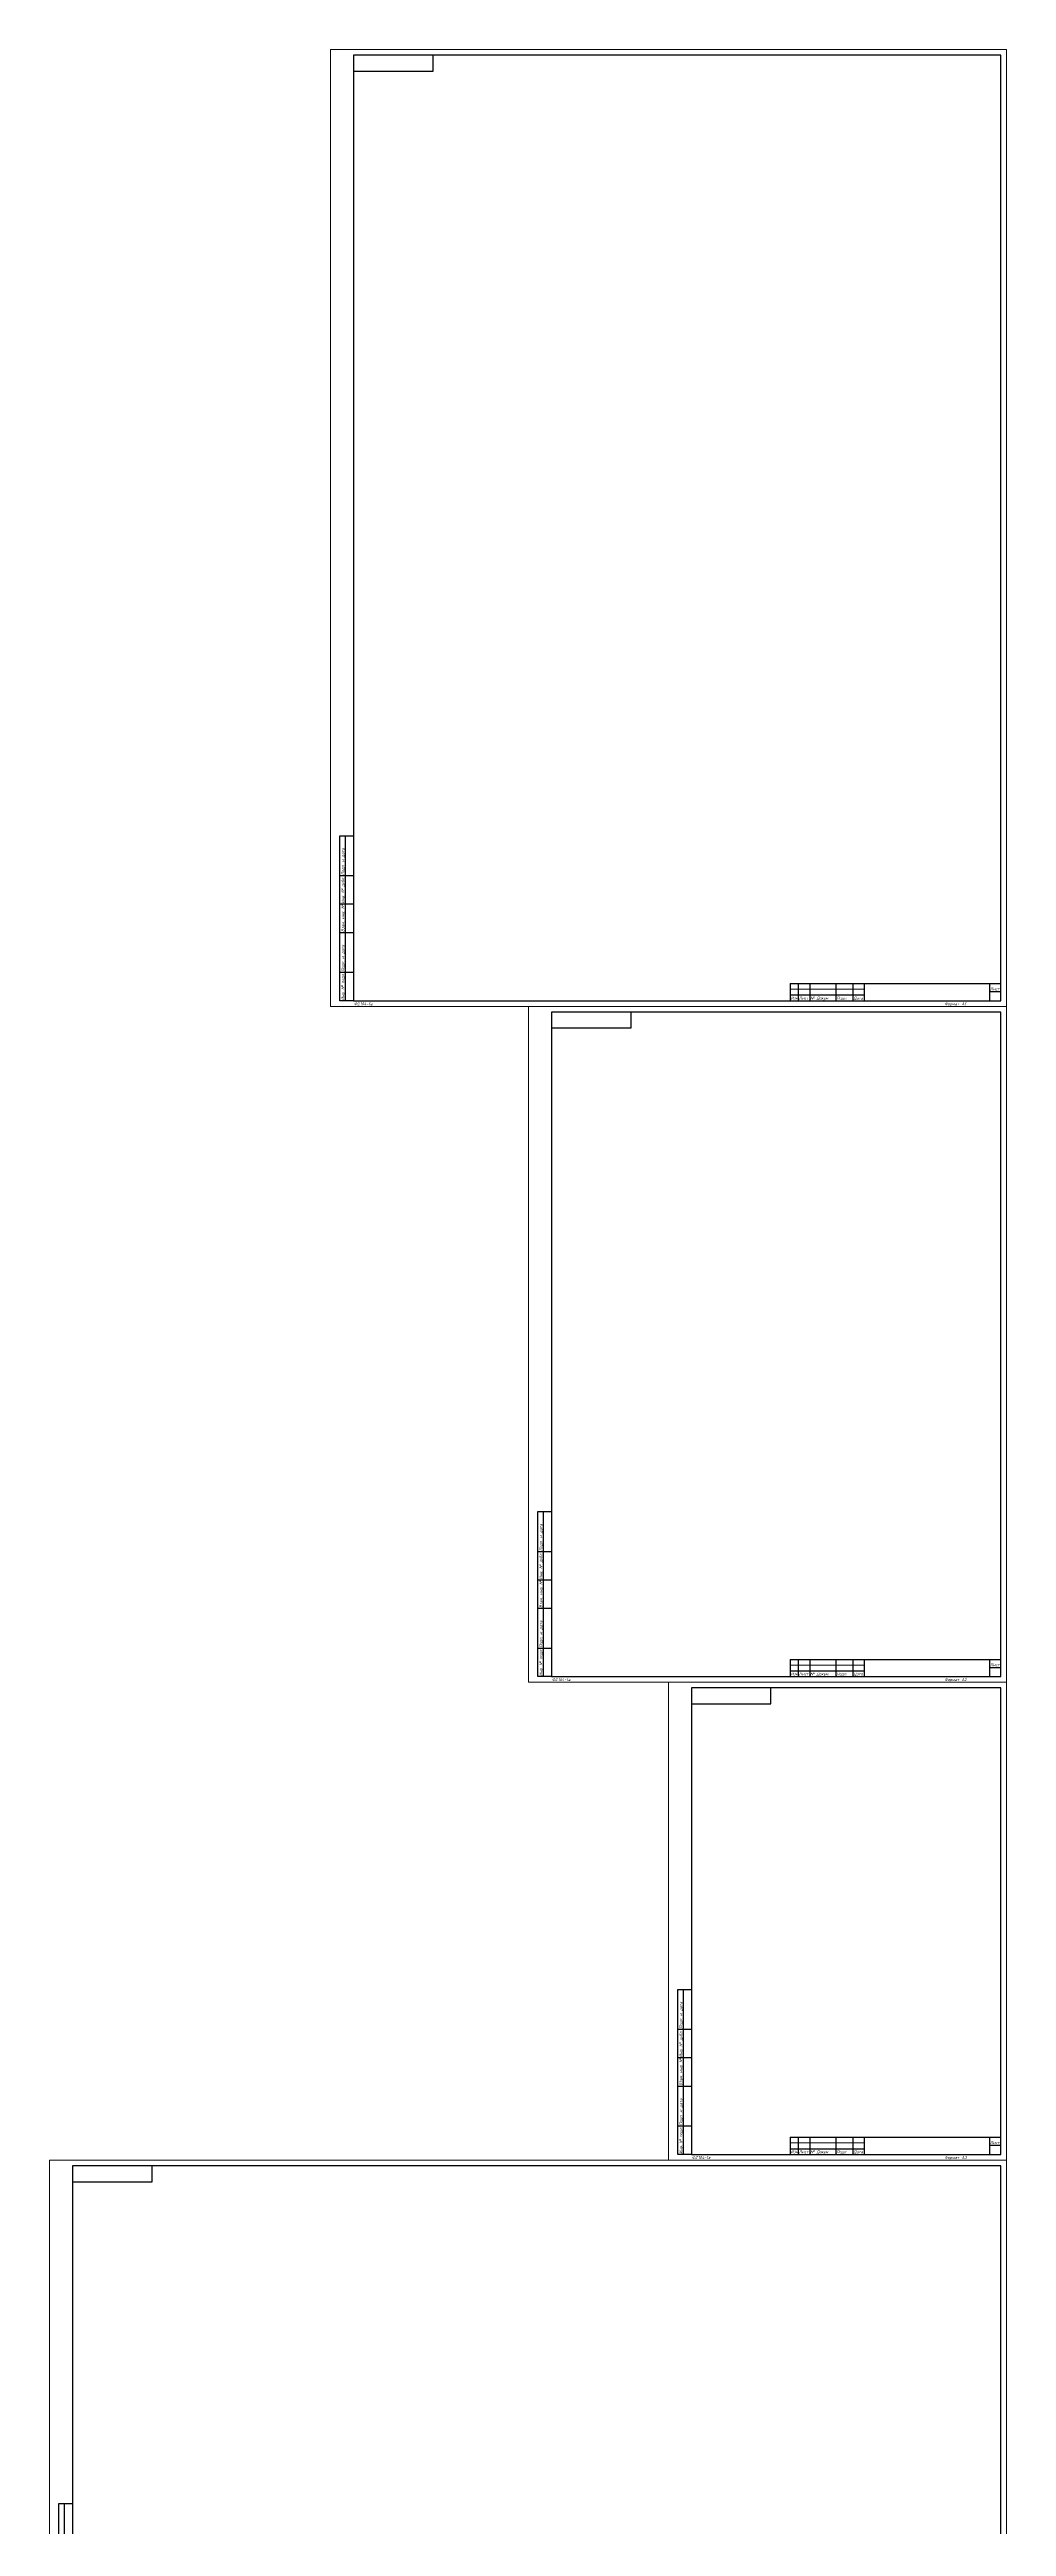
# Model space of a CAD drawing. Header units: millimetres. Extents: x 193 to 5157, y -4069 to 285.
# Drawn here: x 193 to 1034, y -1892 to 285 of the extents above; entities that cross this region are included whole.
import ezdxf
from ezdxf.enums import TextEntityAlignment as Align

# ---------------------------------------------------------------- set-up
doc = ezdxf.new("R2010")
doc.units = ezdxf.units.MM
doc.layers.add('4', color=4, linetype='Continuous', lineweight=15)
doc.layers.add('рамка', color=253, linetype='Continuous', lineweight=5)
doc.layers.add('Привязки', color=2, linetype='Continuous', lineweight=0, plot=False)
doc.styles.add('текст', font='isocpeui.ttf')

# ---------------------------------------------------------------- blocks, each defined once
blk = doc.blocks.new('*U63')
for p, q in [((90, 589), (90, 589)), ((90, 589), (90, 589)), ((90, 575), (90, 589)), ((90, 589), (90, 589)), ((90, 589), (90, 589)), ((90, 589), (90, 589)), ((20, 575), (90, 575)), ((8, 232), (8, 292)), ((8, 292), (20, 292)), ((13, 232), (13, 292)), ((8, 232), (20, 232)), ((8, 172), (8, 232)), ((13, 172), (13, 232)), ((8, 172), (20, 172)), ((8, 115), (8, 150)), ((8, 150), (20, 150)), ((13, 115), (13, 150)), ((8, 90), (8, 115)), ((8, 115), (20, 115)), ((13, 90), (13, 115)), ((8, 65), (8, 90)), ((8, 90), (20, 90)), ((13, 65), (13, 90)), ((8, 30), (8, 65)), ((8, 65), (20, 65)), ((13, 30), (13, 65)), ((651, 60), (836, 60)), ((651, 60), (651, 5)), ((658, 60), (658, 35)), ((668, 60), (668, 5)), ((691, 60), (691, 5)), ((706, 60), (706, 5)), ((716, 60), (716, 5)), ((716, 45), (836, 45)), ((786, 45), (786, 20)), ((801, 45), (801, 25)), ((818, 45), (818, 25)), ((836, 60), (836, 60)), ((836, 60), (836, 60)), ((8, 5), (8, 30)), ((8, 30), (20, 30)), ((13, 5), (13, 30)), ((651, 40), (716, 40)), ((651, 35), (716, 35)), ((786, 40), (836, 40)), ((786, 25), (836, 25)), ((806, 25), (806, 20)), ((20, 5), (8, 5)), ((716, 20), (836, 20)), ((786, 20), (786, 5))]:
    blk.add_line(p, q)
blk.add_lwpolyline([(20, 5), (836, 5), (836, 589), (20, 589)], close=True)
at = {"layer": '4'}
for p, q in [((651, 55), (716, 55)), ((651, 50), (716, 50)), ((651, 45), (716, 45)), ((651, 30), (716, 30)), ((651, 25), (716, 25)), ((791, 40), (791, 25)), ((796, 40), (796, 25)), ((651, 20), (716, 20)), ((651, 15), (716, 15)), ((651, 10), (716, 10))]:
    blk.add_line(p, q, dxfattribs=at)
at = {"layer": 'Привязки'}
blk.add_lwpolyline([(0, 0), (841, 0), (841, 594), (0, 594)], close=True, dxfattribs=at)
at = {"layer": 'рамка'}
blk.add_lwpolyline([(0, 594), (841, 594), (841, 0), (0, 0)], close=True, dxfattribs=at)
at = {"style": 'текст'}
for s, p in [('Перв. примен.', (12, 232.5)), ('Справ. №', (12, 172.5)), ('Подп. и дата', (12, 115.5)), ('Инв. № дубл.', (12, 90.5)), ('Взам. инв. №', (12, 65.5)), ('Подп. и дата', (12, 30.5)), ('Инв. № подл.', (12, 5.5))]:
    blk.add_text(s, height=2.5, rotation=90, dxfattribs=at).set_placement(p)
for s, height, p in [('Изм.', 2.5, (651.5, 36)), ('Разраб.', 2.5, (651.5, 31)), ('Пров.', 2.5, (651.5, 26)), ('Т.контр.', 2.5, (651.5, 21)), ('Лист', 2.5, (658.5, 36)), ('№ Докум.', 2.5, (668.5, 36)), ('Подп.', 2.5, (691.5, 36)), ('Дата', 2.5, (706.5, 36)), ('Лит.', 2.5, (786.5, 41)), ('Лист', 2.5, (786.5, 21)), ('Масса', 2.5, (801.5, 41)), ('Листов', 2.5, (806.5, 21)), ('Масштаб', 2.5, (818.5, 41)), ('Ф2.104-1а.', 0.005, (20, 5)), ('Ф2.104-1.', 2.5, (20.5, 1)), ('Утв.', 2.5, (651.5, 6)), ('Н.контр.', 2.5, (651.5, 11)), ('Формат', 2.5, (786.5, 1)), ('А1', 2.5, (801.5, 1)), ('А4', 0.025, (840.6, 0)), ('А3', 0.0125, (840.8, 0)), ('А2', 0.00833, (840.9, 0)), ('А0', 0.005, (840.9, 0))]:
    blk.add_text(s, height=height, dxfattribs=at).set_placement(p)
for tag, p, height in [('27', (90, 589), 0.00000522), ('28', (90, 589), 0.00000522), ('29', (90, 589), 0.00000522), ('ИЗМ4', (651.5, 56), 2.5), ('ИЗМ3', (651.5, 51), 2.5), ('ИЗМ2', (651.5, 46), 2.5), ('ЛИСТИЗМ4', (658.5, 56), 2.5), ('ЛИСТИЗМ3', (658.5, 51), 2.5), ('ЛИСТИЗМ2', (658.5, 46), 2.5), ('№ДОКУМИЗМ4', (668.5, 56), 2.5), ('№ДОКУМИЗМ3', (668.5, 51), 2.5), ('№ДОКУМИЗМ2', (668.5, 46), 2.5), ('ПОДПИЗМ4', (691.5, 56), 2.5), ('ПОДПИЗМ3', (691.5, 51), 2.5), ('ПОДПИЗМ2', (691.5, 46), 2.5), ('ДАТАИЗМ4', (706.5, 56), 2.5), ('ДАТАИЗМ3', (706.5, 51), 2.5), ('ДАТАИЗМ2', (706.5, 46), 2.5), ('ОБОЗНАЧЕНИЕ', (721, 51), 5), ('ИЗМ1', (651.5, 41), 2.5), ('ЛИСТИЗМ1', (658.5, 41), 2.5), ('№ДОКУМИЗМ1', (668.5, 41), 2.5), ('РАЗРАБ', (668.5, 31), 2.5), ('ПРОВ', (668.5, 26), 2.5), ('ТКОНТР', (668.5, 21), 2.5), ('ПОДПИЗМ1', (691.5, 41), 2.5), ('ДАТАИЗМ1', (706.5, 41), 2.5), ('ДАТАРАЗРАБ', (706.5, 31), 2.5), ('ДАТАПРОВ', (706.5, 26), 2.5), ('ДАТАТКОНТР', (706.5, 21), 2.5), ('ЛИСТОВ', (821.5, 21), 2.5), ('10', (651.5, 16), 2.5), ('УТВ', (668.5, 6), 2.5), ('НКОНТР', (668.5, 11), 2.5), ('11', (668.5, 16), 2.5), ('12', (691.5, 16), 2.5), ('ДАТАНКОНТР', (706.5, 11), 2.5), ('ДАТАУТВ', (706.5, 6), 2.5), ('13', (706.5, 16), 2.5)]:
    blk.add_attdef(tag, p, '', height=height, dxfattribs=at)
for tag, p, height, rotation in [('ОБОЗНАЧЕНИЕ-ВЕРХ', (85, 583), 3.5, 180), ('ПРИМЕНЯЕМОСТЬ', (19, 232.5), 2.5, 90), ('СПРАВ№', (19, 172.5), 2.5, 90), ('ДАТАУЧЁТАДУБЛ', (19, 115.5), 2.5, 90), ('ИНВ№ДУБЛ', (19, 90.5), 2.5, 90), ('ВЗАМИНВ№', (19, 65.5), 2.5, 90), ('ДАТАУЧЁТА', (19, 30.5), 2.5, 90), ('ИНВ№ПОДЛ', (19, 5.5), 2.5, 90)]:
    blk.add_attdef(tag, p, '', height=height, rotation=rotation, dxfattribs=at)
blk.add_attdef('30', text='', height=0.0000625, dxfattribs=at).set_placement((836, 60), align=Align.MIDDLE)
for tag, height, p in [('НАИМЕНОВАНИЕ1', 5, (751, 36)), ('НАИМЕНОВАНИЕ2', 3.5, (751, 31)), ('НАИМЕНОВАНИЕ3', 3.5, (751, 26)), ('НАИМЕНОВАНИЕ4', 2.5, (751, 21)), ('ЛИСТ', 2.5, (801.5, 21)), ('МАССА', 3.5, (809.5, 31)), ('МАСШТАБ', 3.5, (827, 31)), ('МАТЕРИАЛ2', 2.5, (751, 11)), ('МАТЕРИАЛ3', 2.5, (751, 6)), ('МАТЕРИАЛ1', 2.5, (751, 16)), ('ПРЕДПРИЯТИЕ', 3.5, (811, 11))]:
    blk.add_attdef(tag, text='', height=height, dxfattribs=at).set_placement(p, align=Align.CENTER)
for tag, p in [('ЛИТЕРА', (788.5, 31)), ('ЛИТЕРА2', (793.5, 31)), ('ЛИТЕРА3', (798.5, 31))]:
    blk.add_attdef(tag, text='', height=2.5, dxfattribs=at).set_placement(p, align=Align.RIGHT)
for tag, p in [('ИНДЕКС', (788.5, 31)), ('ИНДЕКС2', (793.5, 31)), ('ИНДЕКС3', (798.5, 31))]:
    blk.add_attdef(tag, text='', height=2.5, dxfattribs=at).set_placement(p, align=Align.TOP_LEFT)
blk = doc.blocks.new('*U61')
for p, q in [((90, 415), (90, 415)), ((90, 415), (90, 415)), ((90, 401), (90, 415)), ((90, 415), (90, 415)), ((90, 415), (90, 415)), ((90, 415), (90, 415)), ((20, 401), (90, 401)), ((20, 172), (20, 172)), ((20, 172), (20, 172)), ((20, 172), (20, 172)), ((20, 172), (20, 172)), ((20, 172), (20, 172)), ((20, 172), (20, 172)), ((20, 172), (20, 172)), ((8, 115), (8, 150)), ((8, 150), (20, 150)), ((13, 115), (13, 150)), ((8, 90), (8, 115)), ((8, 115), (20, 115)), ((13, 90), (13, 115)), ((8, 65), (8, 90)), ((8, 90), (20, 90)), ((13, 65), (13, 90)), ((8, 30), (8, 65)), ((8, 65), (20, 65)), ((13, 30), (13, 65)), ((8, 5), (8, 30)), ((8, 30), (20, 30)), ((13, 5), (13, 30)), ((20, 5), (8, 5)), ((107, 20), (292, 20)), ((107, 20), (107, 5)), ((107, 10), (172, 10)), ((107, 5), (172, 5)), ((114, 20), (114, 5)), ((124, 20), (124, 5)), ((147, 20), (147, 5)), ((162, 20), (162, 5)), ((172, 20), (172, 5)), ((282, 20), (282, 5)), ((282, 13), (292, 13)), ((292, 20), (292, 20)), ((292, 20), (292, 20)), ((292, 5), (292, 5)), ((292, 5), (292, 5)), ((292, 5), (292, 5)), ((292, 5), (292, 5)), ((292, 5), (292, 5)), ((292, 5), (292, 5)), ((292, 5), (292, 5))]:
    blk.add_line(p, q)
blk.add_lwpolyline([(20, 5), (292, 5), (292, 415), (20, 415)], close=True)
at = {"layer": '4'}
for p, q in [((107, 15), (172, 15)), ((292, 5), (292, 5)), ((292, 5), (292, 5)), ((292, 5), (292, 5)), ((292, 5), (292, 5)), ((292, 5), (292, 5)), ((292, 5), (292, 5)), ((292, 5), (292, 5)), ((292, 5), (292, 5)), ((292, 5), (292, 5))]:
    blk.add_line(p, q, dxfattribs=at)
at = {"layer": 'Привязки'}
blk.add_lwpolyline([(0, 0), (297, 0), (297, 420), (0, 420)], close=True, dxfattribs=at)
at = {"layer": 'рамка'}
blk.add_lwpolyline([(0, 420), (297, 420), (297, 0), (0, 0)], close=True, dxfattribs=at)
at = {"style": 'текст'}
for s, height, p in [('Справ. №', 0.0000208, (20, 172)), ('Перв. примен.', 0.0000208, (20, 172)), ('Подп. и дата', 2.5, (12, 115.5)), ('Инв. № дубл.', 2.5, (12, 90.5)), ('Взам. инв. №', 2.5, (12, 65.5)), ('Подп. и дата', 2.5, (12, 30.5)), ('Инв. № подл.', 2.5, (12, 5.5))]:
    blk.add_text(s, height=height, rotation=90, dxfattribs=at).set_placement(p)
for s, height, p in [('Ф2.104-1.', 0.005, (20, 5)), ('Ф2.104-1а.', 2.5, (20.5, 1)), ('Изм.', 2.5, (107.5, 6)), ('Лист', 2.5, (114.5, 6)), ('№ Докум.', 2.5, (124.5, 6)), ('Подп.', 2.5, (147.5, 6)), ('Дата', 2.5, (162.5, 6)), ('Формат', 2.5, (242.5, 1)), ('А3', 2.5, (257.5, 1)), ('Лист', 2.5, (282.5, 14)), ('Разраб.', 0.0000135, (292, 5)), ('Пров.', 0.0000135, (292, 5)), ('Т.контр.', 0.0000135, (292, 5)), ('Н.контр.', 0.0000135, (292, 5)), ('Утв.', 0.0000135, (292, 5)), ('Лит.', 0.0000135, (292, 5)), ('Масса', 0.0000135, (292, 5)), ('Масштаб', 0.0000135, (292, 5)), ('Листов', 0.0000135, (292, 5)), ('А4', 0.025, (296.6, 0)), ('А2', 0.00833, (296.9, 0)), ('А1', 0.00625, (296.9, 0)), ('А0', 0.005, (296.9, 0))]:
    blk.add_text(s, height=height, dxfattribs=at).set_placement(p)
for tag, p, height in [('27', (90, 415), 0.00000522), ('28', (90, 415), 0.00000522), ('29', (90, 415), 0.00000522), ('ИЗМ2', (107.5, 16), 2.5), ('ИЗМ1', (107.5, 11), 2.5), ('ЛИСТИЗМ2', (114.5, 16), 2.5), ('ЛИСТИЗМ1', (114.5, 11), 2.5), ('№ДОКУМИЗМ2', (124.5, 16), 2.5), ('№ДОКУМИЗМ1', (124.5, 11), 2.5), ('ПОДПИЗМ2', (147.5, 16), 2.5), ('ПОДПИЗМ1', (147.5, 11), 2.5), ('ДАТАИЗМ2', (162.5, 16), 2.5), ('ДАТАИЗМ1', (162.5, 11), 2.5), ('ОБОЗНАЧЕНИЕ', (177, 11), 5), ('РАЗРАБ', (292, 5), 0.0000135), ('ЛИСТОВ', (292, 5), 0.0000135), ('ПРОВ', (292, 5), 0.0000135), ('ТКОНТР', (292, 5), 0.0000135), ('НКОНТР', (292, 5), 0.0000135), ('УТВ', (292, 5), 0.0000135), ('10', (292, 5), 0.0000135), ('11', (292, 5), 0.0000135), ('12', (292, 5), 0.0000135), ('13', (292, 5), 0.0000135), ('ИЗМ3', (292, 5), 0.0000135), ('ЛИСТИЗМ3', (292, 5), 0.0000135), ('№ДОКУМИЗМ3', (292, 5), 0.0000135), ('ПОДПИЗМ3', (292, 5), 0.0000135), ('ДАТАИЗМ3', (292, 5), 0.0000135), ('ИЗМ4', (292, 5), 0.0000135), ('ЛИСТИЗМ4', (292, 5), 0.0000135), ('№ДОКУМИЗМ4', (292, 5), 0.0000135), ('ПОДПИЗМ4', (292, 5), 0.0000135), ('ДАТАИЗМ4', (292, 5), 0.0000135), ('ДАТАРАЗРАБ', (292, 5), 0.0000135), ('ДАТАПРОВ', (292, 5), 0.0000135), ('ДАТАТКОНТР', (292, 5), 0.0000135), ('ДАТАНКОНТР', (292, 5), 0.0000135), ('ДАТАУТВ', (292, 5), 0.0000135)]:
    blk.add_attdef(tag, p, '', height=height, dxfattribs=at)
for tag, p, height, rotation in [('ОБОЗНАЧЕНИЕ-ВЕРХ', (85, 409), 3.5, 180), ('ПРИМЕНЯЕМОСТЬ', (20, 172), 0.0000208, 90), ('СПРАВ№', (20, 172), 0.0000208, 90), ('ДАТАУЧЁТАДУБЛ', (19, 115.5), 2.5, 90), ('ИНВ№ДУБЛ', (19, 90.5), 2.5, 90), ('ВЗАМИНВ№', (19, 65.5), 2.5, 90), ('ДАТАУЧЁТА', (19, 30.5), 2.5, 90), ('ИНВ№ПОДЛ', (19, 5.5), 2.5, 90)]:
    blk.add_attdef(tag, p, '', height=height, rotation=rotation, dxfattribs=at)
for tag, height, p in [('ЛИСТ', 2.5, (287, 9)), ('НАИМЕНОВАНИЕ1', 0.000027, (292, 5)), ('НАИМЕНОВАНИЕ2', 0.0000189, (292, 5)), ('НАИМЕНОВАНИЕ3', 0.0000189, (292, 5)), ('НАИМЕНОВАНИЕ4', 0.0000135, (292, 5)), ('МАССА', 0.0000189, (292, 5)), ('МАСШТАБ', 0.0000189, (292, 5)), ('МАТЕРИАЛ1', 0.0000135, (292, 5)), ('МАТЕРИАЛ2', 0.0000135, (292, 5)), ('МАТЕРИАЛ3', 0.0000135, (292, 5)), ('ПРЕДПРИЯТИЕ', 0.0000189, (292, 5))]:
    blk.add_attdef(tag, text='', height=height, dxfattribs=at).set_placement(p, align=Align.CENTER)
blk.add_attdef('30', text='', height=0.0000625, dxfattribs=at).set_placement((292, 20), align=Align.MIDDLE)
for tag in ['ЛИТЕРА', 'ЛИТЕРА2', 'ЛИТЕРА3']:
    blk.add_attdef(tag, text='', height=0.0000135, dxfattribs=at).set_placement((292, 5), align=Align.RIGHT)
for tag in ['ИНДЕКС', 'ИНДЕКС2', 'ИНДЕКС3']:
    blk.add_attdef(tag, text='', height=0.0000135, dxfattribs=at).set_placement((292, 5), align=Align.TOP_LEFT)
blk = doc.blocks.new('*U60')
for p, q in [((90, 589), (90, 589)), ((90, 589), (90, 589)), ((90, 575), (90, 589)), ((90, 589), (90, 589)), ((90, 589), (90, 589)), ((90, 589), (90, 589)), ((20, 575), (90, 575)), ((20, 172), (20, 172)), ((20, 172), (20, 172)), ((20, 172), (20, 172)), ((20, 172), (20, 172)), ((20, 172), (20, 172)), ((20, 172), (20, 172)), ((20, 172), (20, 172)), ((8, 115), (8, 150)), ((8, 150), (20, 150)), ((13, 115), (13, 150)), ((8, 90), (8, 115)), ((8, 115), (20, 115)), ((13, 90), (13, 115)), ((8, 65), (8, 90)), ((8, 90), (20, 90)), ((13, 65), (13, 90)), ((8, 30), (8, 65)), ((8, 65), (20, 65)), ((13, 30), (13, 65)), ((8, 5), (8, 30)), ((8, 30), (20, 30)), ((13, 5), (13, 30)), ((20, 5), (8, 5)), ((230, 20), (415, 20)), ((230, 20), (230, 5)), ((230, 10), (295, 10)), ((230, 5), (295, 5)), ((237, 20), (237, 5)), ((247, 20), (247, 5)), ((270, 20), (270, 5)), ((285, 20), (285, 5)), ((295, 20), (295, 5)), ((405, 20), (405, 5)), ((405, 13), (415, 13)), ((415, 20), (415, 20)), ((415, 20), (415, 20)), ((415, 5), (415, 5)), ((415, 5), (415, 5)), ((415, 5), (415, 5)), ((415, 5), (415, 5)), ((415, 5), (415, 5)), ((415, 5), (415, 5)), ((415, 5), (415, 5))]:
    blk.add_line(p, q)
blk.add_lwpolyline([(20, 5), (415, 5), (415, 589), (20, 589)], close=True)
at = {"layer": '4'}
for p, q in [((230, 15), (295, 15)), ((415, 5), (415, 5)), ((415, 5), (415, 5)), ((415, 5), (415, 5)), ((415, 5), (415, 5)), ((415, 5), (415, 5)), ((415, 5), (415, 5)), ((415, 5), (415, 5)), ((415, 5), (415, 5)), ((415, 5), (415, 5))]:
    blk.add_line(p, q, dxfattribs=at)
at = {"layer": 'Привязки'}
blk.add_lwpolyline([(0, 0), (420, 0), (420, 594), (0, 594)], close=True, dxfattribs=at)
at = {"layer": 'рамка'}
blk.add_lwpolyline([(0, 594), (420, 594), (420, 0), (0, 0)], close=True, dxfattribs=at)
at = {"style": 'текст'}
for s, height, p in [('Справ. №', 0.0000208, (20, 172)), ('Перв. примен.', 0.0000208, (20, 172)), ('Подп. и дата', 2.5, (12, 115.5)), ('Инв. № дубл.', 2.5, (12, 90.5)), ('Взам. инв. №', 2.5, (12, 65.5)), ('Подп. и дата', 2.5, (12, 30.5)), ('Инв. № подл.', 2.5, (12, 5.5))]:
    blk.add_text(s, height=height, rotation=90, dxfattribs=at).set_placement(p)
for s, height, p in [('Ф2.104-1.', 0.005, (20, 5)), ('Ф2.104-1а.', 2.5, (20.5, 1)), ('Изм.', 2.5, (230.5, 6)), ('Лист', 2.5, (237.5, 6)), ('№ Докум.', 2.5, (247.5, 6)), ('Подп.', 2.5, (270.5, 6)), ('Дата', 2.5, (285.5, 6)), ('Формат', 2.5, (365.5, 1)), ('А2', 2.5, (380.5, 1)), ('Лист', 2.5, (405.5, 14)), ('Разраб.', 0.0000135, (415, 5)), ('Пров.', 0.0000135, (415, 5)), ('Т.контр.', 0.0000135, (415, 5)), ('Н.контр.', 0.0000135, (415, 5)), ('Утв.', 0.0000135, (415, 5)), ('Лит.', 0.0000135, (415, 5)), ('Масса', 0.0000135, (415, 5)), ('Масштаб', 0.0000135, (415, 5)), ('Листов', 0.0000135, (415, 5)), ('А4', 0.025, (419.6, 0)), ('А3', 0.0125, (419.8, 0)), ('А1', 0.00625, (419.9, 0)), ('А0', 0.005, (419.9, 0))]:
    blk.add_text(s, height=height, dxfattribs=at).set_placement(p)
for tag, p, height in [('27', (90, 589), 0.00000522), ('28', (90, 589), 0.00000522), ('29', (90, 589), 0.00000522), ('ИЗМ2', (230.5, 16), 2.5), ('ИЗМ1', (230.5, 11), 2.5), ('ЛИСТИЗМ2', (237.5, 16), 2.5), ('ЛИСТИЗМ1', (237.5, 11), 2.5), ('№ДОКУМИЗМ2', (247.5, 16), 2.5), ('№ДОКУМИЗМ1', (247.5, 11), 2.5), ('ПОДПИЗМ2', (270.5, 16), 2.5), ('ПОДПИЗМ1', (270.5, 11), 2.5), ('ДАТАИЗМ2', (285.5, 16), 2.5), ('ДАТАИЗМ1', (285.5, 11), 2.5), ('ОБОЗНАЧЕНИЕ', (300, 11), 5), ('РАЗРАБ', (415, 5), 0.0000135), ('ЛИСТОВ', (415, 5), 0.0000135), ('ПРОВ', (415, 5), 0.0000135), ('ТКОНТР', (415, 5), 0.0000135), ('НКОНТР', (415, 5), 0.0000135), ('УТВ', (415, 5), 0.0000135), ('10', (415, 5), 0.0000135), ('11', (415, 5), 0.0000135), ('12', (415, 5), 0.0000135), ('13', (415, 5), 0.0000135), ('ИЗМ3', (415, 5), 0.0000135), ('ЛИСТИЗМ3', (415, 5), 0.0000135), ('№ДОКУМИЗМ3', (415, 5), 0.0000135), ('ПОДПИЗМ3', (415, 5), 0.0000135), ('ДАТАИЗМ3', (415, 5), 0.0000135), ('ИЗМ4', (415, 5), 0.0000135), ('ЛИСТИЗМ4', (415, 5), 0.0000135), ('№ДОКУМИЗМ4', (415, 5), 0.0000135), ('ПОДПИЗМ4', (415, 5), 0.0000135), ('ДАТАИЗМ4', (415, 5), 0.0000135), ('ДАТАРАЗРАБ', (415, 5), 0.0000135), ('ДАТАПРОВ', (415, 5), 0.0000135), ('ДАТАТКОНТР', (415, 5), 0.0000135), ('ДАТАНКОНТР', (415, 5), 0.0000135), ('ДАТАУТВ', (415, 5), 0.0000135)]:
    blk.add_attdef(tag, p, '', height=height, dxfattribs=at)
for tag, p, height, rotation in [('ОБОЗНАЧЕНИЕ-ВЕРХ', (85, 583), 3.5, 180), ('ПРИМЕНЯЕМОСТЬ', (20, 172), 0.0000208, 90), ('СПРАВ№', (20, 172), 0.0000208, 90), ('ДАТАУЧЁТАДУБЛ', (19, 115.5), 2.5, 90), ('ИНВ№ДУБЛ', (19, 90.5), 2.5, 90), ('ВЗАМИНВ№', (19, 65.5), 2.5, 90), ('ДАТАУЧЁТА', (19, 30.5), 2.5, 90), ('ИНВ№ПОДЛ', (19, 5.5), 2.5, 90)]:
    blk.add_attdef(tag, p, '', height=height, rotation=rotation, dxfattribs=at)
for tag, height, p in [('ЛИСТ', 2.5, (410, 9)), ('НАИМЕНОВАНИЕ1', 0.000027, (415, 5)), ('НАИМЕНОВАНИЕ2', 0.0000189, (415, 5)), ('НАИМЕНОВАНИЕ3', 0.0000189, (415, 5)), ('НАИМЕНОВАНИЕ4', 0.0000135, (415, 5)), ('МАССА', 0.0000189, (415, 5)), ('МАСШТАБ', 0.0000189, (415, 5)), ('МАТЕРИАЛ1', 0.0000135, (415, 5)), ('МАТЕРИАЛ2', 0.0000135, (415, 5)), ('МАТЕРИАЛ3', 0.0000135, (415, 5)), ('ПРЕДПРИЯТИЕ', 0.0000189, (415, 5))]:
    blk.add_attdef(tag, text='', height=height, dxfattribs=at).set_placement(p, align=Align.CENTER)
blk.add_attdef('30', text='', height=0.0000625, dxfattribs=at).set_placement((415, 20), align=Align.MIDDLE)
for tag in ['ЛИТЕРА', 'ЛИТЕРА2', 'ЛИТЕРА3']:
    blk.add_attdef(tag, text='', height=0.0000135, dxfattribs=at).set_placement((415, 5), align=Align.RIGHT)
for tag in ['ИНДЕКС', 'ИНДЕКС2', 'ИНДЕКС3']:
    blk.add_attdef(tag, text='', height=0.0000135, dxfattribs=at).set_placement((415, 5), align=Align.TOP_LEFT)
blk = doc.blocks.new('*U59')
for p, q in [((90, 836), (90, 836)), ((90, 836), (90, 836)), ((90, 822), (90, 836)), ((90, 836), (90, 836)), ((90, 836), (90, 836)), ((90, 836), (90, 836)), ((20, 822), (90, 822)), ((20, 172), (20, 172)), ((20, 172), (20, 172)), ((20, 172), (20, 172)), ((20, 172), (20, 172)), ((20, 172), (20, 172)), ((20, 172), (20, 172)), ((20, 172), (20, 172)), ((8, 115), (8, 150)), ((8, 150), (20, 150)), ((13, 115), (13, 150)), ((8, 90), (8, 115)), ((8, 115), (20, 115)), ((13, 90), (13, 115)), ((8, 65), (8, 90)), ((8, 90), (20, 90)), ((13, 65), (13, 90)), ((8, 30), (8, 65)), ((8, 65), (20, 65)), ((13, 30), (13, 65)), ((8, 5), (8, 30)), ((8, 30), (20, 30)), ((13, 5), (13, 30)), ((20, 5), (8, 5)), ((404, 20), (589, 20)), ((404, 20), (404, 5)), ((404, 10), (469, 10)), ((404, 5), (469, 5)), ((411, 20), (411, 5)), ((421, 20), (421, 5)), ((444, 20), (444, 5)), ((459, 20), (459, 5)), ((469, 20), (469, 5)), ((579, 20), (579, 5)), ((579, 13), (589, 13)), ((589, 20), (589, 20)), ((589, 20), (589, 20)), ((589, 5), (589, 5)), ((589, 5), (589, 5)), ((589, 5), (589, 5)), ((589, 5), (589, 5)), ((589, 5), (589, 5)), ((589, 5), (589, 5)), ((589, 5), (589, 5))]:
    blk.add_line(p, q)
blk.add_lwpolyline([(20, 5), (589, 5), (589, 836), (20, 836)], close=True)
at = {"layer": '4'}
for p, q in [((404, 15), (469, 15)), ((589, 5), (589, 5)), ((589, 5), (589, 5)), ((589, 5), (589, 5)), ((589, 5), (589, 5)), ((589, 5), (589, 5)), ((589, 5), (589, 5)), ((589, 5), (589, 5)), ((589, 5), (589, 5)), ((589, 5), (589, 5))]:
    blk.add_line(p, q, dxfattribs=at)
at = {"layer": 'Привязки'}
blk.add_lwpolyline([(0, 0), (594, 0), (594, 841), (0, 841)], close=True, dxfattribs=at)
at = {"layer": 'рамка'}
blk.add_lwpolyline([(0, 841), (594, 841), (594, 0), (0, 0)], close=True, dxfattribs=at)
at = {"style": 'текст'}
for s, height, p in [('Справ. №', 0.0000208, (20, 172)), ('Перв. примен.', 0.0000208, (20, 172)), ('Подп. и дата', 2.5, (12, 115.5)), ('Инв. № дубл.', 2.5, (12, 90.5)), ('Взам. инв. №', 2.5, (12, 65.5)), ('Подп. и дата', 2.5, (12, 30.5)), ('Инв. № подл.', 2.5, (12, 5.5))]:
    blk.add_text(s, height=height, rotation=90, dxfattribs=at).set_placement(p)
for s, height, p in [('Ф2.104-1.', 0.005, (20, 5)), ('Ф2.104-1а.', 2.5, (20.5, 1)), ('Изм.', 2.5, (404.5, 6)), ('Лист', 2.5, (411.5, 6)), ('№ Докум.', 2.5, (421.5, 6)), ('Подп.', 2.5, (444.5, 6)), ('Дата', 2.5, (459.5, 6)), ('Формат', 2.5, (539.5, 1)), ('А1', 2.5, (554.5, 1)), ('Лист', 2.5, (579.5, 14)), ('Разраб.', 0.0000135, (589, 5)), ('Пров.', 0.0000135, (589, 5)), ('Т.контр.', 0.0000135, (589, 5)), ('Н.контр.', 0.0000135, (589, 5)), ('Утв.', 0.0000135, (589, 5)), ('Лит.', 0.0000135, (589, 5)), ('Масса', 0.0000135, (589, 5)), ('Масштаб', 0.0000135, (589, 5)), ('Листов', 0.0000135, (589, 5)), ('А4', 0.025, (593.6, 0)), ('А3', 0.0125, (593.8, 0)), ('А2', 0.00833, (593.9, 0)), ('А0', 0.005, (593.9, 0))]:
    blk.add_text(s, height=height, dxfattribs=at).set_placement(p)
for tag, p, height, rotation in [('ОБОЗНАЧЕНИЕ-ВЕРХ', (85, 830), 3.5, 180), ('ПРИМЕНЯЕМОСТЬ', (20, 172), 0.0000208, 90), ('СПРАВ№', (20, 172), 0.0000208, 90), ('ДАТАУЧЁТАДУБЛ', (19, 115.5), 2.5, 90), ('ИНВ№ДУБЛ', (19, 90.5), 2.5, 90), ('ВЗАМИНВ№', (19, 65.5), 2.5, 90), ('ДАТАУЧЁТА', (19, 30.5), 2.5, 90), ('ИНВ№ПОДЛ', (19, 5.5), 2.5, 90)]:
    blk.add_attdef(tag, p, '', height=height, rotation=rotation, dxfattribs=at)
for tag, p, height in [('27', (90, 836), 0.00000522), ('28', (90, 836), 0.00000522), ('29', (90, 836), 0.00000522), ('ИЗМ2', (404.5, 16), 2.5), ('ИЗМ1', (404.5, 11), 2.5), ('ЛИСТИЗМ2', (411.5, 16), 2.5), ('ЛИСТИЗМ1', (411.5, 11), 2.5), ('№ДОКУМИЗМ2', (421.5, 16), 2.5), ('№ДОКУМИЗМ1', (421.5, 11), 2.5), ('ПОДПИЗМ2', (444.5, 16), 2.5), ('ПОДПИЗМ1', (444.5, 11), 2.5), ('ДАТАИЗМ2', (459.5, 16), 2.5), ('ДАТАИЗМ1', (459.5, 11), 2.5), ('ОБОЗНАЧЕНИЕ', (474, 11), 5), ('РАЗРАБ', (589, 5), 0.0000135), ('ЛИСТОВ', (589, 5), 0.0000135), ('ПРОВ', (589, 5), 0.0000135), ('ТКОНТР', (589, 5), 0.0000135), ('НКОНТР', (589, 5), 0.0000135), ('УТВ', (589, 5), 0.0000135), ('10', (589, 5), 0.0000135), ('11', (589, 5), 0.0000135), ('12', (589, 5), 0.0000135), ('13', (589, 5), 0.0000135), ('ИЗМ3', (589, 5), 0.0000135), ('ЛИСТИЗМ3', (589, 5), 0.0000135), ('№ДОКУМИЗМ3', (589, 5), 0.0000135), ('ПОДПИЗМ3', (589, 5), 0.0000135), ('ДАТАИЗМ3', (589, 5), 0.0000135), ('ИЗМ4', (589, 5), 0.0000135), ('ЛИСТИЗМ4', (589, 5), 0.0000135), ('№ДОКУМИЗМ4', (589, 5), 0.0000135), ('ПОДПИЗМ4', (589, 5), 0.0000135), ('ДАТАИЗМ4', (589, 5), 0.0000135), ('ДАТАРАЗРАБ', (589, 5), 0.0000135), ('ДАТАПРОВ', (589, 5), 0.0000135), ('ДАТАТКОНТР', (589, 5), 0.0000135), ('ДАТАНКОНТР', (589, 5), 0.0000135), ('ДАТАУТВ', (589, 5), 0.0000135)]:
    blk.add_attdef(tag, p, '', height=height, dxfattribs=at)
for tag, height, p in [('ЛИСТ', 2.5, (584, 9)), ('НАИМЕНОВАНИЕ1', 0.000027, (589, 5)), ('НАИМЕНОВАНИЕ2', 0.0000189, (589, 5)), ('НАИМЕНОВАНИЕ3', 0.0000189, (589, 5)), ('НАИМЕНОВАНИЕ4', 0.0000135, (589, 5)), ('МАССА', 0.0000189, (589, 5)), ('МАСШТАБ', 0.0000189, (589, 5)), ('МАТЕРИАЛ1', 0.0000135, (589, 5)), ('МАТЕРИАЛ2', 0.0000135, (589, 5)), ('МАТЕРИАЛ3', 0.0000135, (589, 5)), ('ПРЕДПРИЯТИЕ', 0.0000189, (589, 5))]:
    blk.add_attdef(tag, text='', height=height, dxfattribs=at).set_placement(p, align=Align.CENTER)
blk.add_attdef('30', text='', height=0.0000625, dxfattribs=at).set_placement((589, 20), align=Align.MIDDLE)
for tag in ['ЛИТЕРА', 'ЛИТЕРА2', 'ЛИТЕРА3']:
    blk.add_attdef(tag, text='', height=0.0000135, dxfattribs=at).set_placement((589, 5), align=Align.RIGHT)
for tag in ['ИНДЕКС', 'ИНДЕКС2', 'ИНДЕКС3']:
    blk.add_attdef(tag, text='', height=0.0000135, dxfattribs=at).set_placement((589, 5), align=Align.TOP_LEFT)

msp = doc.modelspace()

# ---------------------------------------------------------------- block references
for name, p in [('*U59', (440.5, -555.8)), ('*U60', (614.5, -1149.8)), ('*U61', (737.5, -1569.8)), ('*U63', (193.5, -2163.8))]:
    msp.add_blockref(name, p)

doc.saveas('drawing.dxf')
